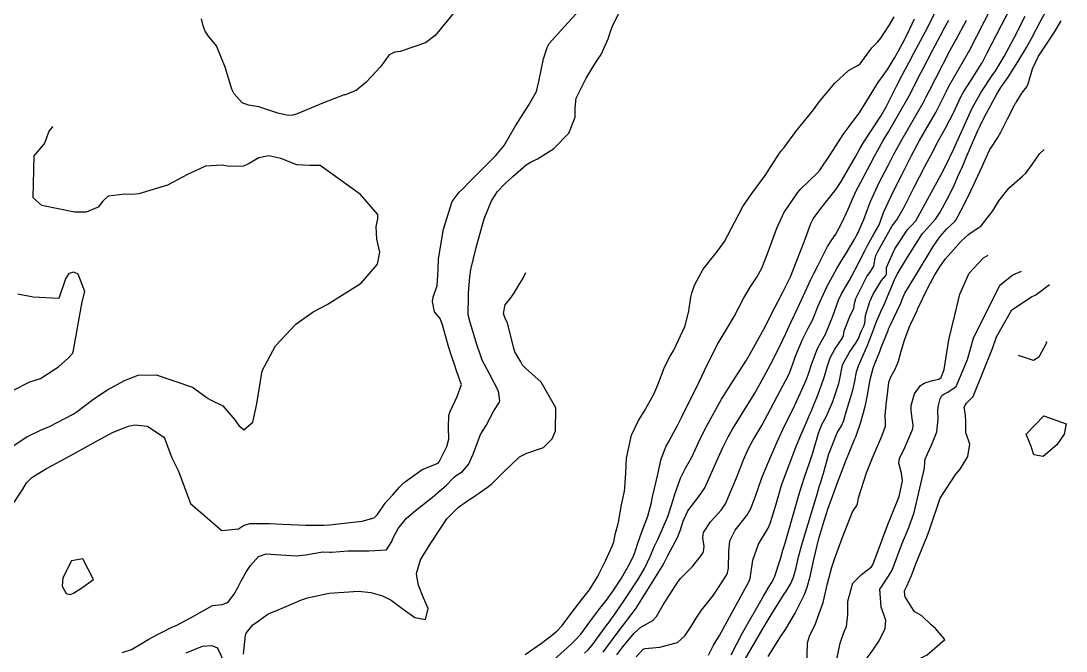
# Model space of a CAD drawing. Header units: feet. Extents: x 1313198 to 1317500, y 385000 to 389511.
# Drawn here: x 1316270.5 to 1316688.9, y 386970.7 to 387223 of the extents above; entities that cross this region are included whole.
import ezdxf

# ---------------------------------------------------------------- set-up
doc = ezdxf.new("R2010")
doc.units = ezdxf.units.FT
doc.layers.add('C-TOPO-MAJR', color=32, linetype='CONTINUOUS')

msp = doc.modelspace()

# ---------------------------------------------------------------- linework, layer by layer
at = {"layer": 'C-TOPO-MAJR'}
for points in [[(1316545.67, 386969.08), (1316547.73, 386973.06), (1316550.07, 386976.9), (1316551.77, 386979.92), (1316556.52, 386988.75), (1316561.93, 386998.44), (1316562.38, 386999.77), (1316563.45, 387007.17), (1316565.68, 387013.56), (1316569.63, 387019.91), (1316570.61, 387022.17), (1316572.63, 387029.18), (1316574.78, 387036.63), (1316575.29, 387038.14), (1316580.73, 387052.34), (1316582.31, 387056.2), (1316584.92, 387062.32), (1316586.33, 387065.56), (1316586.8, 387066.66), (1316589.57, 387073.6), (1316591.69, 387079.15), (1316591.95, 387079.87), (1316593.37, 387084.96), (1316594.38, 387088.07), (1316596.24, 387091.51), (1316599.28, 387095.8), (1316599.71, 387097.01), (1316600.01, 387098.91), (1316602.61, 387105.35), (1316603.86, 387107.91), (1316604.22, 387109.84), (1316604.71, 387111.79), (1316606.19, 387114.78), (1316608.35, 387119.09), (1316609.15, 387120.67), (1316610.56, 387122.68), (1316611.97, 387124.8), (1316612.33, 387127.33), (1316612.72, 387129.06), (1316613.49, 387130.6), (1316619.21, 387140.93), (1316620.13, 387142.18), (1316621.13, 387143.37), (1316624.21, 387148.68), (1316628.1, 387156.4), (1316632.39, 387164.71), (1316635.75, 387171.1), (1316636.62, 387172.79), (1316638.4, 387176.03), (1316640.78, 387180.26), (1316643.64, 387185.88), (1316646.08, 387191.12), (1316646.77, 387192.59), (1316647.94, 387194.65), (1316650.91, 387199.19), (1316655.21, 387206.08), (1316655.29, 387206.21), (1316657.33, 387210.21), (1316663.17, 387221.5), (1316669.52, 387233.74)], [(1316266.56, 387028.51), (1316271.27, 387035.49), (1316272.75, 387038.09), (1316274.81, 387040.14), (1316280.77, 387043.76), (1316283.02, 387045.01), (1316291.14, 387049.47), (1316300.73, 387054.71), (1316307.37, 387058.28), (1316313.48, 387060.8), (1316315.99, 387061.32), (1316321.16, 387060.78), (1316327.68, 387056.37), (1316327.91, 387056), (1316330.83, 387048.1), (1316333.61, 387042.8), (1316337.11, 387032.95), (1316338.42, 387029.8), (1316344.24, 387024.77), (1316349.2, 387020.44), (1316350.92, 387018.97), (1316357.53, 387019.7), (1316359.57, 387020.94), (1316362.15, 387021.79), (1316369.95, 387021.82), (1316375.19, 387021.51), (1316384.42, 387021.14), (1316391.93, 387021.11), (1316393.98, 387021.2), (1316407.06, 387022.71), (1316411.85, 387023.99), (1316413.22, 387025.36), (1316416.34, 387029.95), (1316419.19, 387033.09), (1316422.14, 387036.4), (1316423.87, 387038.25), (1316431.11, 387043.4), (1316437.48, 387045.96), (1316437.92, 387046.43), (1316439.59, 387050), (1316441.01, 387052.61), (1316441.84, 387055.57), (1316441.65, 387060.24), (1316441.8, 387064.99), (1316442.24, 387066.38), (1316445.12, 387072.57), (1316446.81, 387077.38), (1316446.77, 387077.74), (1316445.01, 387082.48), (1316444.08, 387085.39), (1316443, 387088.44), (1316441.59, 387092.63), (1316439.29, 387101.27), (1316438.3, 387103.79), (1316436.17, 387106.32), (1316436.02, 387106.56), (1316435.21, 387110.62), (1316435.45, 387112.38), (1316437.06, 387117.06), (1316437.57, 387123.38), (1316437.64, 387127.68), (1316439.68, 387139.66), (1316443.09, 387150.66), (1316445.89, 387154.44), (1316447.22, 387155.63), (1316450.26, 387158.75), (1316459.84, 387168.29), (1316460.64, 387169.03), (1316463.94, 387173.07), (1316468.43, 387181.01), (1316473.7, 387189.07), (1316476.81, 387194.75), (1316477.79, 387198.73), (1316479.63, 387207.76), (1316481.11, 387212.36), (1316481.92, 387213.89), (1316488.02, 387220.78), (1316494.17, 387227.45)], [(1316311.06, 386970.12), (1316314.73, 386971.34), (1316321.67, 386975.43), (1316322.9, 386976.22), (1316330.9, 386980.24), (1316332.6, 386980.98), (1316338.83, 386984.24), (1316347.23, 386988.98), (1316351.04, 386989.41), (1316353.36, 386990.1), (1316355.89, 386993.56), (1316357.3, 386996.11), (1316358.52, 386998.54), (1316360.76, 387002.61), (1316362.38, 387004.97), (1316365.63, 387008.53), (1316368.67, 387009.64), (1316372.39, 387009.37), (1316380.82, 387008.91), (1316384.38, 387009.3), (1316391.27, 387010.43), (1316394.08, 387010.33), (1316394.79, 387010.3), (1316401.42, 387010.79), (1316409.72, 387010.79), (1316416.78, 387011.22), (1316418.96, 387014.6), (1316419.34, 387015.8), (1316421.48, 387019.73), (1316424.86, 387023.98), (1316428.26, 387026.92), (1316435.24, 387032.3), (1316440.79, 387037.11), (1316443.13, 387039.53), (1316444.05, 387040.49), (1316445.06, 387041.22), (1316447.22, 387042.63), (1316449.62, 387045.4), (1316451.51, 387049.56), (1316454.5, 387057.45), (1316455.09, 387058.43), (1316456.78, 387060.99), (1316459.78, 387066.91), (1316462.02, 387070.42), (1316462.23, 387070.87), (1316461.71, 387074.7), (1316458.01, 387081.66), (1316455.16, 387087.23), (1316454.44, 387089.12), (1316453.13, 387093.06), (1316450.34, 387102.21), (1316449.55, 387105.35), (1316449.47, 387106.23), (1316449.63, 387112.1), (1316449.66, 387113.94), (1316450.13, 387120.5), (1316450.63, 387123.51), (1316452.69, 387132.3), (1316455.93, 387143.79), (1316458.86, 387150.91), (1316461.31, 387154.66), (1316464.34, 387157.9), (1316467.37, 387160.75), (1316472.68, 387165.35), (1316474.75, 387166.56), (1316477.31, 387167.69), (1316483.68, 387171.72), (1316489.76, 387178.03), (1316492.35, 387184.48), (1316492.34, 387188.23), (1316492.77, 387192.05), (1316496.76, 387200.11), (1316500.46, 387206.17), (1316501.58, 387207.8), (1316502.71, 387209.47), (1316505.58, 387215.78), (1316506.69, 387219.13), (1316507.3, 387220.92), (1316507.95, 387222.35), (1316511.13, 387228.59)], [(1316560.44, 386967.54), (1316567.66, 386979.86), (1316570.44, 386984.53), (1316576.18, 386993.78), (1316576.62, 386994.49), (1316578.64, 386997.77), (1316579.82, 387000.26), (1316580.83, 387004.02), (1316581.82, 387008.45), (1316583.39, 387014.21), (1316589.21, 387033.59), (1316590.09, 387036.41), (1316590.67, 387038.33), (1316591.55, 387041.13), (1316591.61, 387041.36), (1316593.84, 387049.65), (1316597.18, 387058.04), (1316598.94, 387060.94), (1316599.88, 387062.95), (1316600.63, 387065.5), (1316603.5, 387075.19), (1316604.3, 387078.81), (1316604.98, 387082.52), (1316605.71, 387084.89), (1316608.63, 387091.26), (1316609.26, 387092.75), (1316611.05, 387097.54), (1316611.86, 387099.67), (1316612.76, 387101.99), (1316614.84, 387106.91), (1316616.27, 387110.03), (1316616.4, 387110.32), (1316620.11, 387119.02), (1316620.51, 387119.96), (1316621.53, 387121.93), (1316625.45, 387128.37), (1316631.45, 387137.84), (1316631.86, 387138.32), (1316636.55, 387143.58), (1316638.46, 387146.4), (1316641.3, 387151.6), (1316643.88, 387156.86), (1316645.6, 387160.67), (1316647.43, 387164.66), (1316647.82, 387165.57), (1316648.94, 387168.35), (1316651.02, 387173.24), (1316653.55, 387179.05), (1316654.46, 387181.01), (1316656.01, 387184.09), (1316661.45, 387194.16), (1316663.09, 387196.69), (1316665.68, 387200.49), (1316669.55, 387206.52), (1316673.08, 387212.29), (1316675.22, 387216.18), (1316678.51, 387222.61), (1316681.58, 387228.14)], [(1316444.27, 387226.86), (1316436.37, 387217.15), (1316432.48, 387214.16), (1316422.35, 387210.77), (1316420.17, 387210.49), (1316417.85, 387209.35), (1316414.38, 387204.63), (1316410.73, 387200.64), (1316408.5, 387198.36), (1316404.68, 387195.05), (1316400.22, 387193.43), (1316399.93, 387193.35), (1316391.66, 387190.16), (1316381.04, 387185.83), (1316379.31, 387185.27), (1316377.46, 387185.13), (1316373.38, 387185.98), (1316365.67, 387188.58), (1316361.63, 387189.2), (1316359.03, 387190.15), (1316355.87, 387193.74), (1316354.91, 387195.6), (1316352.23, 387204.5), (1316348.77, 387213.02), (1316345.59, 387216.92), (1316344.27, 387218.9), (1316343.47, 387220.96), (1316342.76, 387223.85)], [(1316472.33, 386969.4), (1316478.91, 386973.87), (1316483.41, 386977.35), (1316485.15, 386978.79), (1316487.14, 386980.99), (1316488.15, 386982.4), (1316492.41, 386987.94), (1316495.48, 386991.85), (1316498.04, 386995.26), (1316501.23, 387000.42), (1316503.99, 387005.78), (1316504.53, 387006.9), (1316507.22, 387012.76), (1316507.78, 387014.48), (1316508.4, 387017.32), (1316509.59, 387021.8), (1316509.72, 387022.32), (1316510.94, 387029.24), (1316512.04, 387034.72), (1316512.27, 387036.07), (1316512.63, 387042.03), (1316512.89, 387047.91), (1316514.85, 387057.18), (1316517.65, 387063.01), (1316520, 387066.57), (1316523.89, 387073.56), (1316525.43, 387077.25), (1316528.08, 387084.34), (1316530.34, 387088.83), (1316531.8, 387091.16), (1316536.35, 387100.85), (1316537.82, 387106.87), (1316538.66, 387112.45), (1316539.01, 387114.02), (1316540.08, 387117.15), (1316543.62, 387123.65), (1316549.27, 387130.81), (1316552.08, 387134.71), (1316556.25, 387142.56), (1316559.44, 387148.62), (1316563.01, 387153.86), (1316568.38, 387161.09), (1316574.13, 387169.97), (1316575, 387171.09), (1316576.05, 387172.35), (1316580.65, 387178.69), (1316587.77, 387187.43), (1316589.38, 387189.68), (1316589.99, 387190.57), (1316596.25, 387198.01), (1316601.73, 387203.16), (1316605.59, 387205.2), (1316606.42, 387205.76), (1316609.27, 387209.63), (1316611.13, 387212.14), (1316613.54, 387214.56), (1316614.7, 387216.1), (1316615.86, 387217.96), (1316618.21, 387221.42), (1316620.09, 387224.58)], [(1316483.95, 386967.32), (1316490.6, 386973.37), (1316492.28, 386974.93), (1316494.56, 386977.45), (1316498.27, 386982.49), (1316501.64, 386987.04), (1316504.92, 386991.12), (1316507.62, 386994.81), (1316510.89, 386999.9), (1316514.43, 387006.04), (1316515.81, 387009.11), (1316516.5, 387011.02), (1316517.48, 387013.87), (1316519.1, 387018.41), (1316521.4, 387024.68), (1316522.91, 387030.17), (1316523.17, 387031.74), (1316523.42, 387032.99), (1316525.29, 387040.85), (1316526.84, 387047.73), (1316528.78, 387052.74), (1316529.68, 387054.33), (1316531.91, 387058.34), (1316533.12, 387060.69), (1316535.16, 387064.77), (1316535.36, 387065.18), (1316541.16, 387076.72), (1316544.16, 387083.08), (1316549.21, 387093.31), (1316553.45, 387100.37), (1316556, 387104.69), (1316559.68, 387111.84), (1316562.35, 387116.38), (1316565.04, 387120.4), (1316567.11, 387124.01), (1316567.38, 387124.65), (1316569.55, 387130.52), (1316573.09, 387140.04), (1316575.85, 387146.12), (1316581.29, 387154.2), (1316582.67, 387155.74), (1316589.24, 387161.97), (1316590.36, 387163.2), (1316594.41, 387169.3), (1316599.63, 387177.49), (1316602.5, 387181.29), (1316606.26, 387186.49), (1316611.19, 387194.38), (1316613.77, 387198.61), (1316614.28, 387199.3), (1316617.45, 387203.55), (1316620.31, 387208.29), (1316621.81, 387211), (1316623.37, 387213.9), (1316625.39, 387217.85), (1316628.24, 387223.81)], [(1316496.08, 386969.88), (1316497.54, 386971.27), (1316499.11, 386973.14), (1316504.8, 386980.85), (1316505.9, 386982.32), (1316506.77, 386983.43), (1316508.02, 386985.11), (1316512.18, 386991.33), (1316517.42, 386999.29), (1316520.11, 387003.82), (1316522.33, 387008.51), (1316524.07, 387012.65), (1316524.36, 387013.22), (1316525.57, 387015.62), (1316529.48, 387024.57), (1316529.91, 387025.75), (1316531.62, 387031.2), (1316532.15, 387033.12), (1316534.46, 387039.88), (1316536.58, 387043.89), (1316539.01, 387048.37), (1316541.68, 387054.2), (1316543.86, 387058.61), (1316545.17, 387061.11), (1316550.92, 387071.57), (1316556.47, 387080.4), (1316560.96, 387087.22), (1316563.27, 387091.22), (1316565.84, 387095.93), (1316568.75, 387101.31), (1316571.12, 387105.96), (1316573.49, 387110.51), (1316575.53, 387114.39), (1316578.56, 387120.55), (1316578.84, 387121.22), (1316581.1, 387127.11), (1316584.02, 387134.51), (1316586.74, 387141.85), (1316587.67, 387143.8), (1316590.64, 387147.91), (1316596.81, 387155.64), (1316598.84, 387158.72), (1316604.68, 387168.81), (1316606.5, 387172.08), (1316607.78, 387174.26), (1316614.69, 387184.8), (1316616.9, 387188.62), (1316620.96, 387196.86), (1316623.34, 387201.53), (1316626.03, 387206.43), (1316626.53, 387207.33), (1316627.05, 387208.3), (1316633.4, 387220.17), (1316634.39, 387222.16), (1316636.88, 387227.09)], [(1316503.62, 386970.28), (1316505.44, 386972.8), (1316508.72, 386977.32), (1316511.32, 386980.66), (1316515.22, 386985.71), (1316516.73, 386987.87), (1316518.54, 386990.67), (1316527.21, 387004.61), (1316527.98, 387006.1), (1316528.59, 387007.35), (1316529.51, 387008.98), (1316533.32, 387016.19), (1316534.54, 387019.24), (1316535.57, 387022.68), (1316537.39, 387026.83), (1316541.88, 387032.57), (1316544.26, 387036.05), (1316548.58, 387045.7), (1316551.29, 387051.98), (1316553.56, 387056.45), (1316555.37, 387059.6), (1316558.87, 387065.21), (1316564.3, 387073.97), (1316567.94, 387080.51), (1316570.5, 387085.39), (1316574.24, 387092.71), (1316576.68, 387097.86), (1316578.69, 387102.2), (1316581.48, 387108.17), (1316584.38, 387114.56), (1316586.63, 387119.46), (1316587.88, 387121.92), (1316589.58, 387125.24), (1316593.4, 387132.65), (1316595.14, 387135.35), (1316596.65, 387137.59), (1316599.25, 387142.38), (1316601.63, 387147.62), (1316603.18, 387151.38), (1316604.81, 387154.89), (1316606.67, 387158.41), (1316612.07, 387168.58), (1316615.69, 387175.1), (1316617.77, 387178.59), (1316626.07, 387192.96), (1316627.55, 387195.75), (1316629.85, 387200.39), (1316631.51, 387203.69), (1316635.49, 387211.43), (1316639.64, 387219.14), (1316639.86, 387219.55), (1316641.99, 387223.23)], [(1316508.98, 386969.24), (1316511.48, 386972.42), (1316515.91, 386977.87), (1316518.66, 386980.32), (1316523.39, 386982.9), (1316524.97, 386984.56), (1316527.6, 386989.17), (1316533.63, 386998.62), (1316534.54, 386999.78), (1316539.36, 387004.59), (1316542.77, 387008.93), (1316543.41, 387009.96), (1316543.72, 387010.55), (1316543.95, 387012.61), (1316543.46, 387016.06), (1316543.67, 387018.14), (1316546.54, 387022.39), (1316550.81, 387027.09), (1316552.53, 387029.64), (1316556.95, 387040.05), (1316559.73, 387047.22), (1316561.76, 387051.81), (1316563.5, 387054.98), (1316567.02, 387061), (1316570.72, 387067.79), (1316574.44, 387074.86), (1316577.63, 387080.91), (1316578.25, 387082.3), (1316580.88, 387089.47), (1316583.32, 387095.39), (1316585.67, 387099.97), (1316587.47, 387103.46), (1316589.68, 387108.87), (1316593.04, 387116.48), (1316597.16, 387123.83), (1316599.17, 387127.13), (1316601.01, 387130.09), (1316604.05, 387135.28), (1316605.5, 387138.04), (1316607.96, 387143.41), (1316609.42, 387147.48), (1316610.56, 387150.64), (1316614.05, 387158.23), (1316617.6, 387165.11), (1316619.83, 387169.34), (1316623.13, 387175.35), (1316631.62, 387190.17), (1316632.79, 387192.25), (1316634.23, 387195.09), (1316636.7, 387200.1), (1316642.44, 387211.19), (1316644.49, 387214.81), (1316644.86, 387215.47), (1316648.95, 387223.28)], [(1316516.8, 386968.45), (1316519.63, 386971.47), (1316520.35, 386971.75), (1316526.24, 386972.29), (1316533.32, 386974.12), (1316536.27, 386976.82), (1316538.74, 386980.53), (1316540.84, 386983.83), (1316542.94, 386987.05), (1316547.73, 386993.09), (1316552.89, 387001.1), (1316553.31, 387001.99), (1316553.78, 387003.92), (1316553.93, 387010.56), (1316554.24, 387014.91), (1316556.36, 387019.14), (1316561.01, 387025.05), (1316562.65, 387027.74), (1316564.53, 387032.79), (1316567.13, 387040.09), (1316569.07, 387044.89), (1316573.19, 387054.47), (1316576.33, 387061.17), (1316579.45, 387067.45), (1316582.49, 387073.88), (1316584.79, 387079.2), (1316585.64, 387081.36), (1316587.14, 387085.88), (1316589.32, 387091.85), (1316590.81, 387094.52), (1316592.54, 387097.57), (1316595.54, 387104.84), (1316597.82, 387111.21), (1316598.97, 387113.72), (1316601.98, 387118.89), (1316604.19, 387122.92), (1316604.46, 387123.44), (1316605.84, 387126.01), (1316608.44, 387131.23), (1316609.32, 387133), (1316612.04, 387137.84), (1316613.87, 387141.08), (1316614.43, 387142.36), (1316615.81, 387146.24), (1316619.49, 387154.28), (1316622.93, 387161.06), (1316627.02, 387169.05), (1316630.25, 387175.11), (1316633.19, 387180.2), (1316636.71, 387186.36), (1316641.05, 387194.88), (1316641.86, 387196.53), (1316643.76, 387200.07), (1316649.85, 387210.45), (1316650.07, 387210.84), (1316656.22, 387222.88), (1316658.1, 387226.53)], [(1316554.81, 386969.21), (1316557.14, 386973.92), (1316559.36, 386977.98), (1316567.72, 386992.75), (1316569.61, 386995.9), (1316570.94, 386998.02), (1316572.1, 387000.33), (1316574.54, 387007.62), (1316575.53, 387011.07), (1316576.24, 387013.53), (1316582.13, 387034.07), (1316582.9, 387036.62), (1316584.42, 387041.12), (1316586.22, 387046.01), (1316587.55, 387050.07), (1316589.71, 387057.88), (1316591.16, 387061.4), (1316592.83, 387064.42), (1316595.53, 387070.63), (1316597.9, 387077.82), (1316598.19, 387079.02), (1316599.34, 387085.13), (1316599.59, 387085.88), (1316602.21, 387090.42), (1316604.86, 387094.27), (1316605.58, 387095.6), (1316606.86, 387098.6), (1316607.9, 387100.71), (1316608.25, 387101.94), (1316608.59, 387105.11), (1316610.32, 387110.62), (1316611.69, 387113.57), (1316614.96, 387119.1), (1316616.75, 387121.09), (1316616.97, 387121.61), (1316617.05, 387124.28), (1316620.26, 387131.71), (1316625.55, 387139.6), (1316627.03, 387141.1), (1316628.69, 387142.96), (1316633.37, 387151.42), (1316635.82, 387155.89), (1316639.48, 387162.69), (1316642.19, 387168.1), (1316643.93, 387171.8), (1316644.95, 387174.12), (1316647, 387178.63), (1316649.41, 387183.9), (1316651.44, 387188.3), (1316654.83, 387194.4), (1316659.62, 387201.5), (1316660.48, 387202.77), (1316664.03, 387208.7), (1316668.23, 387216.48), (1316672.51, 387224.85)], [(1316569.56, 386968.55), (1316574.49, 386976.36), (1316576.58, 386979.35), (1316580.48, 386985.86), (1316584.14, 386993.4), (1316585.28, 386996.25), (1316586.41, 387000.57), (1316587.83, 387007.39), (1316589.96, 387015.79), (1316591.44, 387021.07), (1316593.51, 387027.5), (1316596.55, 387035.97), (1316597.22, 387037.78), (1316600.74, 387046.91), (1316604.23, 387055.47), (1316604.68, 387056.53), (1316606.76, 387062.36), (1316608.53, 387069.18), (1316609.28, 387072.48), (1316610.38, 387078.61), (1316610.61, 387079.93), (1316611.63, 387083.94), (1316612.43, 387086.11), (1316614.25, 387090.69), (1316614.86, 387092.24), (1316617.59, 387099.04), (1316617.85, 387099.68), (1316618.44, 387101.02), (1316622.68, 387109.92), (1316623.04, 387110.75), (1316624.24, 387113.72), (1316624.39, 387114.03), (1316628.94, 387121.63), (1316635.67, 387132.71), (1316638.3, 387136.54), (1316641.18, 387139.79), (1316644.45, 387142.81), (1316644.78, 387143.21), (1316647.64, 387148.68), (1316650.79, 387154.99), (1316652.8, 387159.26), (1316655.43, 387164.96), (1316655.84, 387165.89), (1316658.35, 387171.48), (1316658.96, 387172.49), (1316661.56, 387176.32), (1316662.71, 387178.38), (1316665.43, 387183.74), (1316668.67, 387189.98), (1316668.83, 387190.27), (1316671.21, 387194.02), (1316673.14, 387196.64), (1316673.7, 387197.82), (1316675.4, 387203.78), (1316677.89, 387208.82), (1316680.18, 387212.49), (1316683.92, 387218.09), (1316686.91, 387223.04)], [(1316266.12, 387052.07), (1316272.9, 387056.46), (1316278.09, 387059.07), (1316281.92, 387060.63), (1316291.4, 387065.54), (1316292.96, 387066.61), (1316299.7, 387071.64), (1316305.14, 387075.25), (1316311.9, 387079.08), (1316317.39, 387081.11), (1316324.66, 387081.29), (1316339.12, 387076.38), (1316345.38, 387071.83), (1316346.42, 387071.29), (1316351.31, 387068.94), (1316356.07, 387063.3), (1316357.67, 387061.01), (1316359.69, 387059.33), (1316363.34, 387062.3), (1316364.85, 387069.68), (1316367.06, 387082.85), (1316372.36, 387092.86), (1316380.57, 387101.58), (1316387.53, 387106.53), (1316393.02, 387109.42), (1316406.64, 387117.95), (1316413.18, 387125.53), (1316414.13, 387130.34), (1316413.01, 387135.55), (1316412.7, 387140.64), (1316413.29, 387143.71), (1316413.37, 387145.52), (1316406.39, 387153.54), (1316390.25, 387165.13), (1316385.98, 387165.13), (1316380.87, 387165.4), (1316374.54, 387167.84), (1316369.72, 387168.91), (1316365.76, 387168.12), (1316361.8, 387165.86), (1316359.56, 387164.79), (1316353.85, 387164.73), (1316351.07, 387165.2), (1316344.32, 387164.83), (1316337.21, 387161.47), (1316329.11, 387157.17), (1316317.66, 387153.72), (1316314.91, 387153.51), (1316312.21, 387153.66), (1316305.38, 387152.75), (1316303.28, 387150.84), (1316301.42, 387148.37), (1316296.62, 387146.36), (1316291.94, 387146.36), (1316278.83, 387149.12), (1316275.38, 387152.2), (1316275.83, 387168.97), (1316279.63, 387173.46), (1316280.18, 387174.37), (1316281.65, 387178.58), (1316282.3, 387179.55), (1316283.25, 387180.61), (1316283.3, 387180.66)], [(1316587.56, 386979.55), (1316588.23, 386980.96), (1316591.59, 386990.14), (1316593.41, 386997.82), (1316595.09, 387004.33), (1316596.2, 387007.45), (1316599.2, 387015.92), (1316603.4, 387026.41), (1316605.07, 387029.05), (1316605.33, 387029.67), (1316605.77, 387032.1), (1316608.96, 387042.09), (1316611.38, 387048.05), (1316615.11, 387056.71), (1316616.54, 387060.78), (1316616.64, 387062.32), (1316616.51, 387064.84), (1316616.86, 387069.23), (1316617.47, 387074.7), (1316617.95, 387078.32), (1316618.7, 387080.52), (1316620.43, 387083.61), (1316621.74, 387086.76), (1316622.84, 387090.79), (1316624.2, 387095.17), (1316624.46, 387095.92), (1316626.34, 387100.92), (1316626.7, 387101.69), (1316629.24, 387107.07), (1316629.46, 387107.58), (1316633.61, 387116.41), (1316636.37, 387121.33), (1316638.56, 387124.92), (1316640.57, 387127.78), (1316646.94, 387134.8), (1316649.85, 387137.5), (1316650.34, 387137.83), (1316654.93, 387140.96), (1316659.49, 387146.9), (1316661.99, 387150.96), (1316666.06, 387156.16), (1316671.37, 387160.8), (1316672.7, 387162.08), (1316675.27, 387165.49), (1316678.3, 387169.72), (1316680.09, 387171.43)], [(1316631.45, 387077.53), (1316632.13, 387077.99), (1316635.45, 387079.01), (1316637.92, 387079.6), (1316638.92, 387080.26), (1316640.06, 387083.4), (1316641.96, 387095.31), (1316644.4, 387105.15), (1316646.28, 387113.65), (1316650.06, 387122.04), (1316655.82, 387128.11), (1316657.64, 387129.15)], [(1316639.92, 387073.49), (1316641.56, 387074.42), (1316644.93, 387076.65), (1316649.46, 387087.47), (1316651.8, 387095.96), (1316662.35, 387117.17), (1316667.5, 387121.37), (1316670.99, 387122.78)], [(1316267.2, 387075.03), (1316273.99, 387078.44), (1316278.29, 387079.83), (1316285.53, 387084.47), (1316289.55, 387088.07), (1316291.19, 387090.01), (1316291.52, 387091.16), (1316295.02, 387110.46), (1316296.05, 387114.64), (1316293.37, 387121.54), (1316291.62, 387122.35), (1316289.59, 387121.81), (1316288.37, 387119.7), (1316285.59, 387111.79), (1316275.33, 387112.45), (1316269.21, 387113.6)], [(1316470.54, 387086.46), (1316468.21, 387090.48), (1316467.6, 387092.39), (1316465.2, 387102.16), (1316464.39, 387103.91), (1316463.68, 387105.89), (1316464.33, 387109.25), (1316466.54, 387112.18), (1316468.11, 387114.24), (1316469.54, 387116.78), (1316471.54, 387120.04), (1316472.54, 387122.26)], [(1316648.64, 387069.33), (1316648.99, 387069.93), (1316651.62, 387072.63), (1316659.47, 387091.81), (1316660.97, 387096.56), (1316667.22, 387107.25), (1316675.07, 387112.55), (1316676.83, 387113.37), (1316682.28, 387117.4)], [(1316680.95, 387094.6), (1316681.02, 387094.1), (1316678.01, 387088.31), (1316675.77, 387087.07), (1316669.89, 387089.08)], [(1316377.54, 386989.01), (1316382.75, 386991.21), (1316385.25, 386992.02), (1316393.16, 386993.78), (1316393.9, 386993.89), (1316405.57, 386994.64), (1316410.49, 386994.12), (1316415.17, 386992.77), (1316418.72, 386991.08), (1316423.49, 386987.5), (1316428.17, 386984.15), (1316432.41, 386983.33), (1316433.52, 386987.78), (1316431.59, 386992.02), (1316429.66, 386997.13), (1316428.9, 387000.65), (1316428.87, 387001.81), (1316430.4, 387007.19), (1316434.29, 387013.55), (1316438.38, 387019.85), (1316440.98, 387023.66), (1316445.69, 387028.26), (1316447.89, 387029.97), (1316452.47, 387033.02), (1316453.62, 387033.81), (1316457.27, 387036.36), (1316459.01, 387037.65), (1316463.76, 387042.47), (1316470.1, 387048.53), (1316473.06, 387049.91), (1316479.62, 387052.17), (1316483.14, 387055.68), (1316484.41, 387058.88), (1316484.66, 387068.07), (1316478.71, 387078.42), (1316472.44, 387083.94), (1316471.3, 387085.15), (1316470.97, 387085.73)], [(1316470.97, 387085.73), (1316470.54, 387086.46)], [(1316624.7, 387053.08), (1316627.49, 387059.62), (1316627.7, 387061.2), (1316627.18, 387064.72), (1316626.87, 387066.98), (1316626.88, 387068.98), (1316628.14, 387073.66), (1316630.61, 387076.96), (1316631.45, 387077.53)], [(1316633.41, 387049.61), (1316635.05, 387053.2), (1316637.1, 387058.43), (1316637.71, 387063.51), (1316637.56, 387067.11), (1316637.82, 387069.03), (1316638.48, 387071.71), (1316639.2, 387073.08), (1316639.92, 387073.49)], [(1316646.89, 387044.23), (1316649.53, 387048.59), (1316650.36, 387053.57), (1316648.88, 387057.8), (1316648.78, 387058.14), (1316648.79, 387063.01), (1316648.48, 387066.25), (1316648.08, 387068.4), (1316648.64, 387069.33)], [(1316679.68, 387048.66), (1316675.99, 387049.27), (1316674.9, 387052.63), (1316674.31, 387053.96), (1316672.92, 387057.49), (1316679.91, 387064.91), (1316688.88, 387061.63), (1316688.07, 387057.56), (1316685.22, 387053.32), (1316679.68, 387048.66)], [(1316606.03, 387000.46), (1316606.98, 387001.41), (1316611.03, 387004.44), (1316611.56, 387005.22), (1316617.54, 387021.43), (1316618.46, 387023.68), (1316622.01, 387032.58), (1316623.4, 387038.88), (1316623.04, 387041.94), (1316621.95, 387045.91), (1316622.25, 387047.74), (1316624.36, 387052.27), (1316624.7, 387053.08)], [(1316615.22, 386996.79), (1316617.84, 387000.73), (1316619.31, 387003.12), (1316623.15, 387013.48), (1316625.89, 387020.22), (1316628.03, 387026.23), (1316632.21, 387043.91), (1316632.32, 387046.61), (1316632.45, 387047.51), (1316633.41, 387049.61)], [(1316624.39, 386993.14), (1316624.22, 386994.82), (1316625.13, 386996.76), (1316627.03, 387001.02), (1316628.71, 387005.59), (1316633.29, 387016.78), (1316634.27, 387019.66), (1316638.51, 387031.86), (1316644.74, 387041.49), (1316646.46, 387043.52), (1316646.89, 387044.23)], [(1316295.19, 387007.64), (1316290.68, 387006.88), (1316287.23, 387000.01), (1316287.01, 386996.74), (1316288.52, 386993.74), (1316290.19, 386993.35), (1316291.57, 386993.94), (1316294.81, 386995.98), (1316299.59, 386999.31), (1316295.19, 387007.64)], [(1316599.02, 386975.49), (1316600.18, 386978.88), (1316600.92, 386980.61), (1316601.57, 386985.23), (1316601.51, 386990.7), (1316603.54, 386997.96), (1316606.03, 387000.46)], [(1316611.48, 386971.08), (1316614.05, 386974.8), (1316616.4, 386979.75), (1316616.67, 386983.08), (1316614.8, 386988.3), (1316614.34, 386995.46), (1316615.22, 386996.79)], [(1316625.39, 386965.04), (1316630.01, 386967.63), (1316633.27, 386969.24), (1316640.39, 386975.38), (1316636.58, 386979.74), (1316634.89, 386981.22), (1316631.13, 386984.88), (1316628.38, 386986.49), (1316627.77, 386987.06), (1316624.46, 386992.42), (1316624.39, 386993.14)], [(1316371.83, 386986.6), (1316377.54, 386989.01)], [(1316364.12, 386981.8), (1316369.26, 386985.52), (1316370.85, 386986.19)], [(1316370.85, 386986.19), (1316371.83, 386986.6)], [(1316359.51, 386969.44), (1316360.39, 386977.11), (1316360.68, 386977.85), (1316363.27, 386981.18), (1316364.12, 386981.8)], [(1316567.2, 386928.12), (1316567.37, 386929.47), (1316569.67, 386932.81), (1316573.49, 386938.67), (1316576, 386943.53), (1316584.1, 386958.79), (1316584.39, 386959.38), (1316585.04, 386961.58), (1316585.14, 386964.59), (1316585.37, 386974.02), (1316586.2, 386976.68), (1316587.56, 386979.55)], [(1316336.61, 386970.01), (1316343.18, 386972.68), (1316346.72, 386973), (1316348.85, 386972.09), (1316349.41, 386971.37), (1316352.58, 386964.51)], [(1316577.69, 386924.41), (1316578.56, 386927.42), (1316585.34, 386941.42), (1316590.88, 386952.02), (1316592.59, 386955.46), (1316597.31, 386968.7), (1316598.49, 386973.95), (1316599.02, 386975.49)], [(1316587.35, 386920.98), (1316588.56, 386925.87), (1316594.51, 386939.34), (1316597.63, 386945.28), (1316600.84, 386951.5), (1316606.77, 386964.04), (1316608.84, 386967.48), (1316609.23, 386968.03), (1316610.87, 386970.21), (1316611.48, 386971.08)]]:
    msp.add_lwpolyline(points, dxfattribs=at)

doc.saveas('drawing.dxf')
